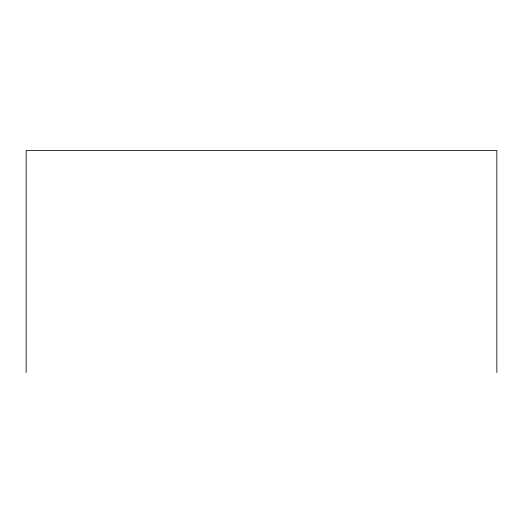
<?xml version="1.0" encoding="UTF-8"?>
<svg xmlns="http://www.w3.org/2000/svg" width="523" height="523" viewBox="0 0 523 523"><rect width="100%" height="100%" fill="white"/><g stroke="black" fill="none" stroke-linecap="round" stroke-linejoin="round"><path stroke-width="0.78" d="M496.85 372.526L496.85 150.474L26.15 150.474L26.15 372.526"/></g></svg>
